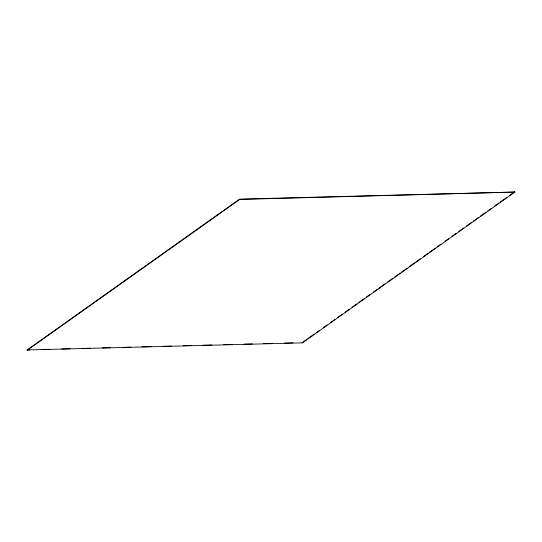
<?xml version="1.0" encoding="UTF-8"?>
<svg xmlns="http://www.w3.org/2000/svg" width="542" height="542" viewBox="0 0 542 542"><rect width="100%" height="100%" fill="white"/><g stroke="black" fill="none" stroke-linecap="round" stroke-linejoin="round"><path stroke-width="0.81" d="M27.1 349.942L239.55 199.131L514.9 192.058L302.45 342.869L27.1 349.942L29.634 349.875M27.269 350.24L239.72 199.436L514.9 192.058M306.42 339.631L302.28 342.564L302.45 342.869M307.795 338.648L314.008 334.245M316.074 332.774L319.523 330.329M323.662 327.388L327.111 324.943M330.559 322.49L334.699 319.556M337.456 317.592L342.287 314.17M345.044 312.206L349.183 309.272M351.941 307.314L356.772 303.886M358.845 302.416L364.359 298.5M366.433 297.03L369.881 294.584M373.33 292.131L377.469 289.198M378.844 288.215L385.057 283.812M387.815 281.854L392.638 278.425M394.712 276.955L400.226 273.039M401.608 272.057L407.13 268.141M409.196 266.671L414.711 262.755M416.093 261.772L420.233 258.839M423.681 256.386L427.821 253.453M429.203 252.47L435.409 248.067M437.475 246.596L440.924 244.151M445.063 241.21L448.512 238.765M451.96 236.312L456.1 233.378M458.857 231.42L463.688 227.992M466.445 226.034L471.276 222.606M473.349 221.136L478.173 217.708M480.246 216.238L485.761 212.322M487.834 210.852L491.282 208.406M494.731 205.953L498.87 203.02M500.246 202.037L506.458 197.634M509.216 195.676L514.731 191.76M41.449 349.556L49.891 349.326M61.707 349.014L70.148 348.784M81.964 348.472L90.406 348.242M102.228 347.923L110.67 347.7M122.485 347.381L130.927 347.158M141.902 346.866L151.184 346.616M163 346.297L171.441 346.074M183.264 345.755L191.699 345.532M202.674 345.234L211.963 344.983M223.778 344.671L232.22 344.441M244.035 344.129L252.477 343.899M263.453 343.608L272.734 343.357M284.557 343.039L292.992 342.815"/></g></svg>
